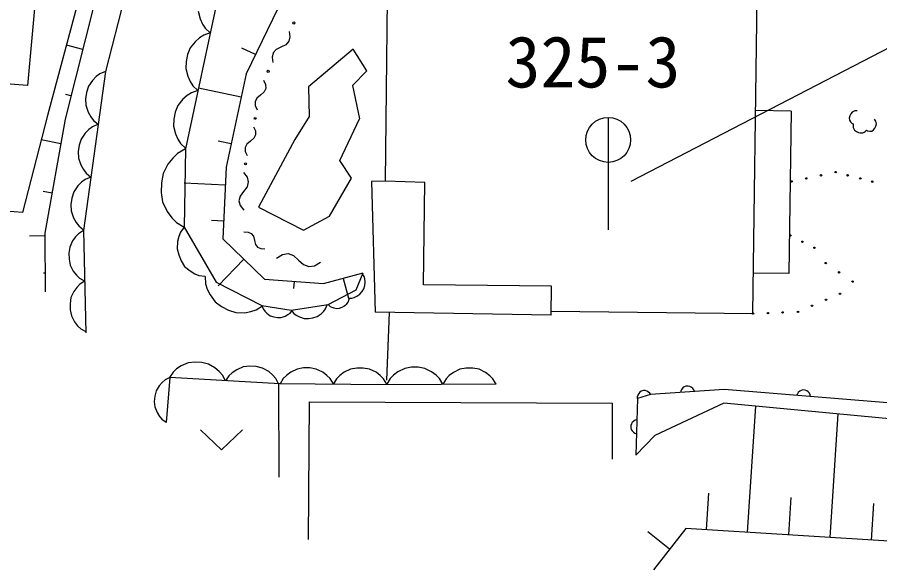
# Model space of a CAD drawing. Units: millimetres, scale not verified. Extents: x 40000 to 680000, y 20000 to 380000.
# Drawn here: x 191512 to 222244, y 247056 to 266750 of the extents above; entities that cross this region are included whole.
import ezdxf
from ezdxf.enums import TextEntityAlignment as Align

# ---------------------------------------------------------------- set-up
doc = ezdxf.new("R2010")
doc.units = ezdxf.units.MM
doc.header["$LTSCALE"] = 1000
doc.layers.add('M-BGD', color=7, linetype='Continuous', lineweight=25)
doc.layers.add('M-STR-STRC', color=7, linetype='Continuous', lineweight=25)
doc.styles.add('ＭＳ ゴシック', font='')
doc.styles.get('ＭＳ ゴシック').set_extended_font_data('MS Gothic')

msp = doc.modelspace()

# ---------------------------------------------------------------- linework, layer by layer
at = {"layer": 'M-BGD'}
for p, q in [((194690, 271056), (192587, 263245)), ((192402, 270243), (191881, 264312)), ((202349, 270257), (199664, 264728)), ((195694, 268858), (194658, 264818)), ((217727, 256186), (217887, 268667)), ((194472, 268089), (193214, 263118)), ((198833, 268244), (197503, 262062)), ((204632, 260908), (204710, 267403)), ((197958, 266972), (198028, 266699)), ((191881, 264312), (165391, 266517)), ((198028, 266699), (198116, 266508)), ((198116, 266508), (198213, 266359)), ((198391, 266191), (198160, 266112)), ((198213, 266359), (198391, 266191)), ((201199, 266240), (201230, 266048)), ((197851, 265878), (197675, 265658)), ((198010, 266016), (197851, 265878)), ((198160, 266112), (198010, 266016)), ((201193, 265892), (201086, 265771)), ((201230, 266048), (201193, 265892)), ((193843, 265603), (193262, 265750)), ((197675, 265658), (197581, 265421)), ((200000, 265419), (199518, 265653)), ((200733, 265604), (200626, 265484)), ((200909, 265688), (200733, 265604)), ((201086, 265771), (200909, 265688)), ((203483, 265614), (201886, 264264)), ((203971, 264844), (203483, 265614)), ((197581, 265421), (197528, 265174)), ((200626, 265484), (200589, 265327)), ((200589, 265327), (200620, 265135)), ((197528, 265174), (197516, 264919)), ((197516, 264919), (197586, 264646)), ((194658, 264818), (193872, 259145)), ((194326, 264633), (194192, 264499)), ((194455, 264731), (194326, 264633)), ((194658, 264818), (194455, 264731)), ((197586, 264646), (197674, 264455)), ((199664, 264728), (198954, 261407)), ((203971, 264844), (203452, 264312)), ((194192, 264499), (194048, 264288)), ((197674, 264455), (197771, 264306)), ((197771, 264306), (197950, 264138)), ((200291, 264509), (200362, 264354)), ((200362, 264354), (200366, 264214)), ((203452, 264312), (203710, 263124)), ((193424, 263946), (193242, 263992)), ((193979, 264068), (193948, 263842)), ((194048, 264288), (193979, 264068)), ((197718, 264059), (197568, 263963)), ((197950, 264138), (197718, 264059)), ((199487, 263897), (197968, 264222)), ((200304, 264089), (200176, 263977)), ((200366, 264214), (200304, 264089)), ((201886, 264264), (201913, 263210)), ((193948, 263842), (193954, 263611)), ((197410, 263825), (197234, 263605)), ((197568, 263963), (197410, 263825)), ((200047, 263866), (199985, 263740)), ((199985, 263740), (199989, 263600)), ((200176, 263977), (200047, 263866)), ((193954, 263611), (194036, 263369)), ((194036, 263369), (194128, 263203)), ((197234, 263605), (197139, 263368)), ((199989, 263600), (200060, 263446)), ((219084, 263407), (217820, 263424)), ((219084, 263407), (219005, 257611)), ((221263, 263370), (221210, 263307)), ((221352, 263415), (221263, 263370)), ((221442, 263416), (221352, 263415)), ((192587, 263245), (191704, 259796)), ((193214, 263118), (192500, 259048)), ((194128, 263203), (194225, 263075)), ((194225, 263075), (194398, 262936)), ((197086, 263121), (197075, 262866)), ((197139, 263368), (197086, 263121)), ((201913, 263210), (201399, 262388)), ((203009, 261648), (203710, 263124)), ((221175, 263235), (221157, 263154)), ((221157, 263154), (221167, 263083)), ((221167, 263083), (221203, 263021)), ((221210, 263307), (221175, 263235)), ((222106, 263044), (222052, 263115)), ((194194, 262849), (194065, 262751)), ((194398, 262936), (194194, 262849)), ((197075, 262866), (197145, 262593)), ((199930, 262848), (199998, 262698)), ((221203, 263021), (221266, 262967)), ((221266, 262967), (221302, 262950)), ((221302, 262950), (221293, 262887)), ((221293, 262887), (221302, 262815)), ((221302, 262815), (221348, 262726)), ((222019, 262731), (222072, 262794)), ((222072, 262794), (222107, 262865)), ((222125, 262946), (222106, 263044)), ((222107, 262865), (222125, 262946)), ((193931, 262617), (193787, 262406)), ((194065, 262751), (193931, 262617)), ((197145, 262593), (197233, 262402)), ((200003, 262562), (199942, 262440)), ((199998, 262698), (200003, 262562)), ((221348, 262726), (221411, 262673)), ((221411, 262673), (221482, 262638)), ((221482, 262638), (221545, 262629)), ((221545, 262629), (221635, 262630)), ((221635, 262630), (221688, 262648)), ((221688, 262648), (221724, 262675)), ((221724, 262675), (221768, 262720)), ((221768, 262720), (221804, 262702)), ((221804, 262702), (221885, 262685)), ((221885, 262685), (221956, 262694)), ((221956, 262694), (222019, 262731)), ((193060, 262237), (192367, 262385)), ((193718, 262186), (193687, 261960)), ((193787, 262406), (193718, 262186)), ((197233, 262402), (197329, 262253)), ((197329, 262253), (197508, 262085)), ((199131, 262237), (198675, 262334)), ((199693, 262224), (199632, 262102)), ((199817, 262332), (199693, 262224)), ((199942, 262440), (199817, 262332)), ((201399, 262388), (200103, 259980)), ((193687, 261960), (193693, 261729)), ((197221, 261898), (197050, 261732)), ((197503, 262062), (197221, 261898)), ((197503, 262062), (197465, 259268)), ((199632, 262102), (199636, 261966)), ((199636, 261966), (199705, 261816)), ((191704, 259796), (167367, 261720)), ((193693, 261729), (193775, 261487)), ((197050, 261732), (196879, 261510)), ((203422, 261019), (203009, 261648)), ((193775, 261487), (193867, 261321)), ((193867, 261321), (193964, 261193)), ((196879, 261510), (196707, 261177)), ((198954, 261407), (198834, 258846)), ((193933, 260967), (193804, 260869)), ((194137, 261054), (193933, 260967)), ((193964, 261193), (194137, 261054)), ((196707, 261177), (196646, 260842)), ((199574, 261214), (199701, 261047)), ((199701, 261047), (199744, 260879)), ((202635, 259662), (203422, 261019)), ((193670, 260735), (193526, 260524)), ((193804, 260869), (193670, 260735)), ((196646, 260842), (196642, 260506)), ((198924, 260767), (197462, 260835)), ((199703, 260711), (199578, 260542)), ((199744, 260879), (199703, 260711)), ((204632, 260908), (204132, 260895)), ((204132, 260895), (204262, 256236)), ((206036, 260861), (204632, 260908)), ((205989, 257216), (206036, 260861)), ((192751, 260475), (192433, 260543)), ((193457, 260304), (193426, 260078)), ((193526, 260524), (193457, 260304)), ((196642, 260506), (196693, 260169)), ((199453, 260373), (199412, 260205)), ((199578, 260542), (199453, 260373)), ((193426, 260078), (193432, 259847)), ((196693, 260169), (196857, 259831)), ((199412, 260205), (199455, 260037)), ((199455, 260037), (199582, 259870)), ((193432, 259847), (193514, 259605)), ((196857, 259831), (197021, 259604)), ((200103, 259980), (201714, 259162)), ((193514, 259605), (193606, 259439)), ((193606, 259439), (193703, 259311)), ((197021, 259604), (197187, 259434)), ((197187, 259434), (197465, 259262)), ((198864, 259486), (198431, 259507)), ((201714, 259162), (202635, 259662)), ((193872, 259145), (193695, 259032)), ((193703, 259311), (193876, 259172)), ((193872, 259145), (193958, 255502)), ((197334, 259089), (197273, 258939)), ((197465, 259268), (197334, 259089)), ((197465, 259268), (198595, 257312)), ((197465, 259268), (198595, 257312)), ((199587, 259098), (199737, 259094)), ((199737, 259094), (199849, 259042)), ((192475, 258957), (191944, 258948)), ((192500, 259048), (192507, 256960)), ((193485, 258775), (193382, 258557)), ((193589, 258922), (193485, 258775)), ((193695, 259032), (193589, 258922)), ((197273, 258939), (197227, 258755)), ((198834, 258846), (200327, 257413)), ((199849, 259042), (199924, 258944)), ((199924, 258944), (199962, 258798)), ((199962, 258798), (199999, 258653)), ((193382, 258557), (193351, 258340)), ((197227, 258755), (197211, 258501)), ((197211, 258501), (197264, 258276)), ((199999, 258653), (200074, 258555)), ((200074, 258555), (200187, 258503)), ((200187, 258503), (200337, 258499)), ((193351, 258340), (193356, 258124)), ((197264, 258276), (197353, 258066)), ((200753, 258166), (200962, 258294)), ((200962, 258294), (201161, 258325)), ((201161, 258325), (201352, 258259)), ((201352, 258259), (201534, 258095)), ((193356, 258124), (193397, 257909)), ((193397, 257909), (193510, 257696)), ((197353, 258066), (197476, 257870)), ((197476, 257870), (197670, 257705)), ((199580, 258130), (198665, 257176)), ((201534, 258095), (201716, 257931)), ((201716, 257931), (201907, 257864)), ((201907, 257864), (202106, 257895)), ((202106, 257895), (202315, 258024)), ((192496, 257625), (192443, 257625)), ((193510, 257696), (193622, 257554)), ((193622, 257554), (193732, 257449)), ((197670, 257705), (197834, 257609)), ((197834, 257609), (197983, 257548)), ((197983, 257548), (198203, 257517)), ((202424, 257255), (203840, 257645)), ((203589, 257030), (203840, 257645)), ((203874, 257504), (203818, 257606)), ((219005, 257611), (217745, 257628)), ((193737, 257233), (193632, 257122)), ((193732, 257449), (193915, 257345)), ((193915, 257345), (193737, 257233)), ((198205, 257511), (198223, 257243)), ((198223, 257243), (198282, 257057)), ((198595, 257312), (200226, 256470)), ((200327, 257413), (202424, 257255)), ((201375, 257334), (201356, 257083)), ((203129, 257443), (203317, 256741)), ((203896, 257422), (203874, 257504)), ((203908, 257323), (203896, 257422)), ((203900, 257189), (203908, 257323)), ((193527, 256976), (193425, 256757)), ((193632, 257122), (193527, 256976)), ((198282, 257057), (198382, 256850)), ((202590, 256505), (203589, 257030)), ((203719, 256877), (203797, 256971)), ((203797, 256971), (203857, 257075)), ((203857, 257075), (203900, 257189)), ((210544, 257168), (205989, 257216)), ((210532, 256133), (210544, 257168)), ((193425, 256757), (193394, 256540)), ((198382, 256850), (198565, 256601)), ((203299, 256600), (203330, 256661)), ((203317, 256741), (203433, 256742)), ((203330, 256661), (203351, 256752)), ((203433, 256742), (203515, 256764)), ((203515, 256764), (203607, 256804)), ((203607, 256804), (203719, 256877)), ((193394, 256540), (193399, 256325)), ((193399, 256325), (193440, 256109)), ((198565, 256601), (198789, 256434)), ((198789, 256434), (199034, 256308)), ((199034, 256308), (199301, 256222)), ((199836, 256257), (200022, 256316)), ((200022, 256316), (200250, 256458)), ((200226, 256470), (200275, 256351)), ((200226, 256470), (201268, 256311)), ((200275, 256351), (200330, 256276)), ((201232, 256205), (201314, 256304)), ((201268, 256311), (202590, 256505)), ((201268, 256311), (201364, 256194)), ((202430, 256271), (202495, 256360)), ((202495, 256360), (202554, 256500)), ((202590, 256505), (202660, 256444)), ((202660, 256444), (202721, 256413)), ((202721, 256413), (202796, 256387)), ((202796, 256387), (202902, 256371)), ((202902, 256371), (202999, 256385)), ((202999, 256385), (203090, 256415)), ((203090, 256415), (203176, 256460)), ((203176, 256460), (203253, 256535)), ((203253, 256535), (203299, 256600)), ((193440, 256109), (193553, 255896)), ((199301, 256222), (199609, 256218)), ((199609, 256218), (199836, 256257)), ((200330, 256276), (200407, 256197)), ((200407, 256197), (200528, 256112)), ((200528, 256112), (200655, 256071)), ((200655, 256071), (200786, 256051)), ((200786, 256051), (200919, 256052)), ((200919, 256052), (201060, 256098)), ((201060, 256098), (201157, 256150)), ((201157, 256150), (201232, 256205)), ((201364, 256194), (201452, 256128)), ((201452, 256128), (201566, 256066)), ((201566, 256066), (201732, 256011)), ((201732, 256011), (201890, 256008)), ((201890, 256008), (202044, 256031)), ((202044, 256031), (202195, 256079)), ((202195, 256079), (202338, 256179)), ((202338, 256179), (202430, 256271)), ((210532, 256133), (204262, 256236)), ((204762, 256227), (204668, 253810)), ((210533, 256268), (217727, 256186)), ((193553, 255896), (193664, 255755)), ((193664, 255755), (193775, 255649)), ((193775, 255649), (193957, 255546)), ((197191, 254212), (197064, 254100)), ((197358, 254323), (197191, 254212)), ((197604, 254429), (197358, 254323)), ((197846, 254455), (197604, 254429)), ((198086, 254441), (197846, 254455)), ((198323, 254387), (198086, 254441)), ((198556, 254253), (198323, 254387)), ((198709, 254124), (198556, 254253)), ((199333, 254186), (199175, 254081)), ((199567, 254286), (199333, 254186)), ((199797, 254311), (199567, 254286)), ((200025, 254298), (199797, 254311)), ((200250, 254247), (200025, 254298)), ((200471, 254120), (200250, 254247)), ((201484, 254211), (201256, 254098)), ((201712, 254249), (201484, 254211)), ((201940, 254249), (201712, 254249)), ((202168, 254210), (201940, 254249)), ((202396, 254096), (202168, 254210)), ((203384, 254209), (203156, 254095)), ((203612, 254246), (203384, 254209)), ((203840, 254246), (203612, 254246)), ((204068, 254208), (203840, 254246)), ((204296, 254094), (204068, 254208)), ((205316, 254234), (205076, 254114)), ((205556, 254274), (205316, 254234)), ((205796, 254273), (205556, 254274)), ((206036, 254233), (205796, 254273)), ((206276, 254113), (206036, 254233)), ((207284, 254204), (207056, 254090)), ((207512, 254241), (207284, 254204)), ((207740, 254241), (207512, 254241)), ((207968, 254203), (207740, 254241)), ((208196, 254088), (207968, 254203)), ((196949, 253906), (196782, 253824)), ((196949, 253906), (196816, 252307)), ((197064, 254100), (196933, 253907)), ((200872, 253680), (196949, 253906)), ((198821, 253997), (198709, 254124)), ((198930, 253791), (198821, 253997)), ((199054, 253974), (198930, 253791)), ((199175, 254081), (199054, 253974)), ((200616, 253997), (200471, 254120)), ((200724, 253876), (200616, 253997)), ((200826, 253680), (200724, 253876)), ((200989, 253870), (200875, 253680)), ((201104, 253984), (200989, 253870)), ((201256, 254098), (201104, 253984)), ((202548, 253982), (202396, 254096)), ((202661, 253868), (202548, 253982)), ((202775, 253678), (202661, 253868)), ((202889, 253867), (202775, 253678)), ((203004, 253981), (202889, 253867)), ((203156, 254095), (203004, 253981)), ((204448, 253979), (204296, 254094)), ((204561, 253865), (204448, 253979)), ((204675, 253675), (204561, 253865)), ((204795, 253875), (204675, 253675)), ((204916, 253995), (204795, 253875)), ((205076, 254114), (204916, 253995)), ((206436, 253993), (206276, 254113)), ((206555, 253872), (206436, 253993)), ((206675, 253672), (206555, 253872)), ((206789, 253862), (206675, 253672)), ((206904, 253976), (206789, 253862)), ((207056, 254090), (206904, 253976)), ((208348, 253974), (208196, 254088)), ((208461, 253860), (208348, 253974)), ((208575, 253670), (208461, 253860)), ((196572, 253616), (196460, 253433)), ((196678, 253736), (196572, 253616)), ((196782, 253824), (196678, 253736)), ((200826, 253680), (200835, 250353)), ((204662, 253652), (200872, 253680)), ((208575, 253670), (204662, 253652)), ((215229, 253539), (215183, 253486)), ((215277, 253573), (215229, 253539)), ((215335, 253597), (215277, 253573)), ((215415, 253602), (215335, 253597)), ((215476, 253587), (215415, 253602)), ((215528, 253560), (215476, 253587)), ((215582, 253514), (215528, 253560)), ((196412, 253244), (196396, 253053)), ((196460, 253433), (196412, 253244)), ((213620, 253281), (213605, 253224)), ((214077, 253297), (213609, 253163)), ((213655, 253342), (213620, 253281)), ((213695, 253385), (213655, 253342)), ((213747, 253421), (213695, 253385)), ((213824, 253443), (213747, 253421)), ((213887, 253440), (213824, 253443)), ((213943, 253425), (213887, 253440)), ((214005, 253390), (213943, 253425)), ((214048, 253351), (214005, 253390)), ((214083, 253298), (214048, 253351)), ((216703, 253484), (214077, 253297)), ((215156, 253434), (215141, 253372)), ((215183, 253486), (215156, 253434)), ((215615, 253466), (215582, 253514)), ((215639, 253408), (215615, 253466)), ((228014, 252564), (216703, 253484)), ((219307, 253332), (219282, 253274)), ((219341, 253380), (219307, 253332)), ((219394, 253425), (219341, 253380)), ((219447, 253451), (219394, 253425)), ((219508, 253466), (219447, 253451)), ((219588, 253460), (219508, 253466)), ((219646, 253435), (219588, 253460)), ((219693, 253401), (219646, 253435)), ((219739, 253347), (219693, 253401)), ((219765, 253295), (219739, 253347)), ((219780, 253233), (219765, 253295)), ((196396, 253053), (196412, 252859)), ((201890, 248133), (201930, 253037)), ((201930, 253037), (212713, 252995)), ((212713, 252995), (212705, 250995)), ((213609, 253163), (213554, 251146)), ((213605, 253224), (213603, 253161)), ((216687, 252998), (214229, 251844)), ((231122, 251615), (216687, 252998)), ((196412, 252859), (196492, 252660)), ((196492, 252660), (196577, 252524)), ((217537, 248391), (217824, 252889)), ((196577, 252524), (196665, 252420)), ((196665, 252420), (196816, 252311)), ((213426, 252309), (213394, 252260)), ((213477, 252357), (213426, 252309)), ((213528, 252386), (213477, 252357)), ((213588, 252404), (213528, 252386)), ((220476, 248203), (220757, 252608)), ((198039, 252045), (198789, 251325)), ((198789, 251325), (199539, 252045)), ((213373, 252200), (213371, 252120)), ((213371, 252120), (213389, 252060)), ((213394, 252260), (213373, 252200)), ((213389, 252060), (213418, 252009)), ((213418, 252009), (213466, 251957)), ((213466, 251957), (213515, 251926)), ((213515, 251926), (213575, 251904)), ((214229, 251844), (213554, 251146)), ((216068, 248485), (216151, 249791)), ((219006, 248297), (219092, 249633)), ((221945, 248110), (222029, 249417)), ((214758, 247794), (213976, 248404)), ((215333, 248532), (214183, 247056)), ((224149, 247969), (215333, 248532))]:
    msp.add_line(p, q, dxfattribs=at)
for centre, radius in [((201365, 266548), 39), ((200451, 264824), 39), ((199986, 263146), 34), ((199646, 261525), 33), ((220674, 261232), 25), ((219101, 260897), 25), ((219626, 261006), 25), ((220150, 261116), 25), ((221100, 261116), 25), ((221551, 261006), 25), ((221976, 260890), 25), ((219063, 258972), 25), ((219490, 258749), 25), ((219916, 258533), 25), ((220320, 257986), 25), ((220797, 257657), 25), ((221274, 257329), 25), ((220826, 256895), 25), ((220328, 256679), 25), ((219829, 256464), 25), ((217731, 256188), 25), ((218256, 256204), 25), ((218780, 256226), 25), ((219330, 256248), 25)]:
    msp.add_circle(centre, radius, dxfattribs=at)
at = {"layer": 'M-STR-STRC'}
for p, q in [((234989, 272104), (213380, 260896)), ((212568, 263177), (212568, 259177))]:
    msp.add_line(p, q, dxfattribs=at)
msp.add_circle((212568, 262377), 800, dxfattribs=at)

# ---------------------------------------------------------------- texts
at = {"layer": 'M-STR-STRC', "style": 'ＭＳ ゴシック'}
msp.add_text('325-3', height=1833, dxfattribs=at).set_placement((208908, 263697), align=Align.BOTTOM_LEFT)

doc.saveas('drawing.dxf')
